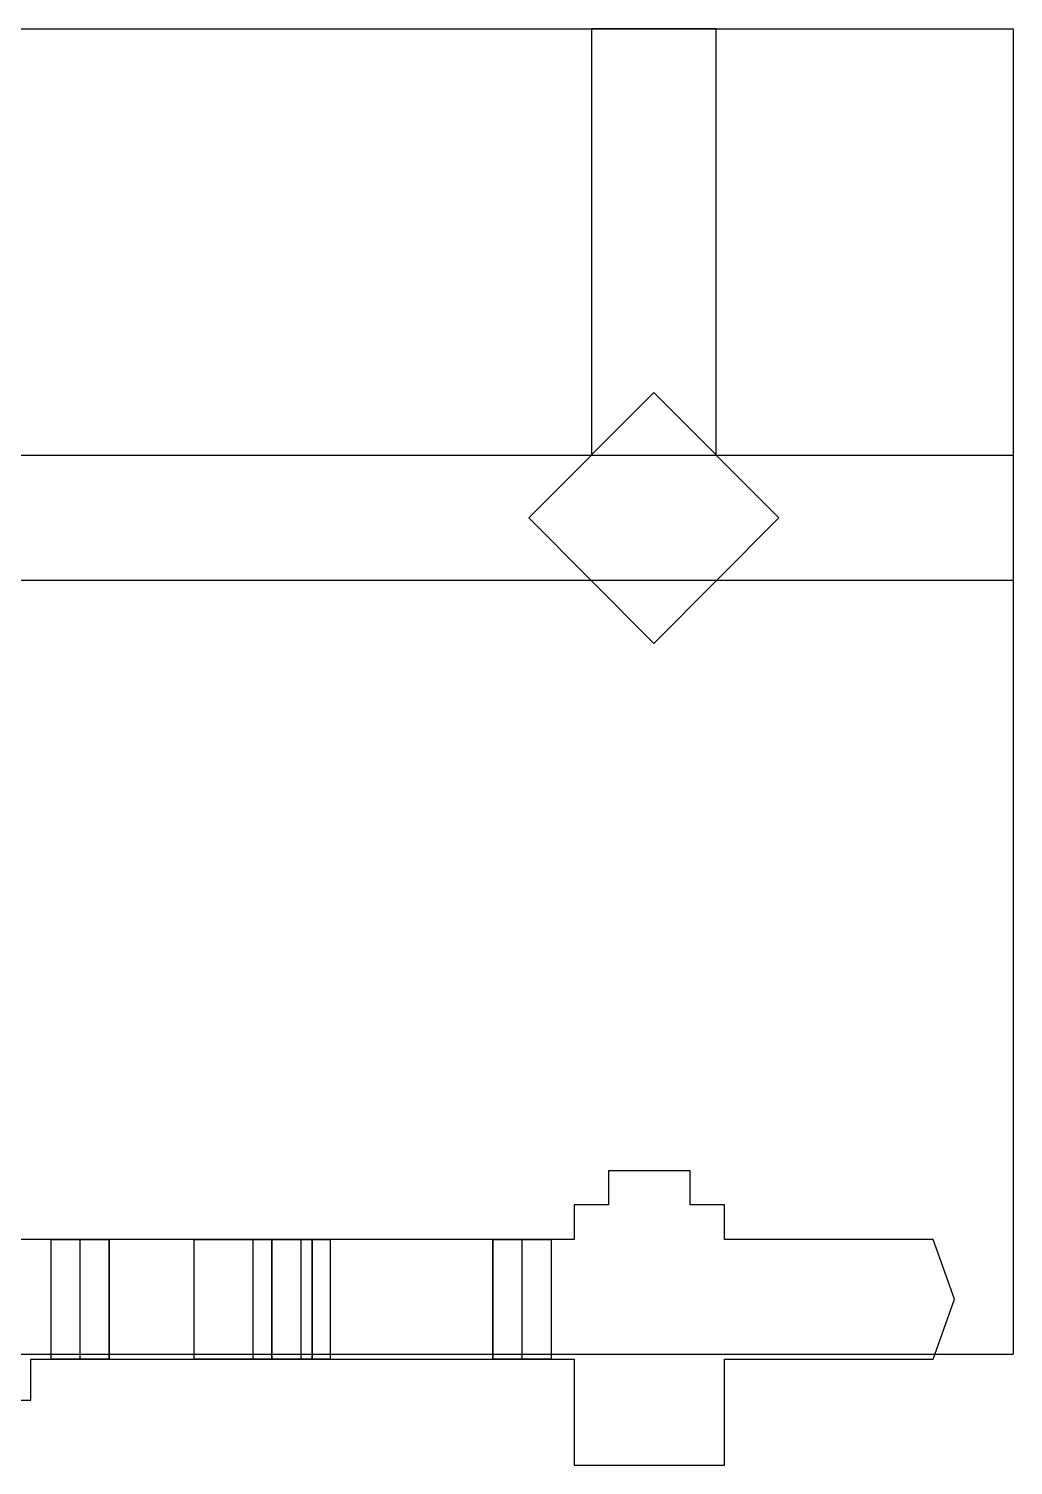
# Model space of a CAD drawing. Extents: x 3 to 54, y -275 to -27.
# Drawn here: x 42.78 to 51.61, y -75.64 to -62.76 of the extents above; entities that cross this region are included whole.
import ezdxf

# ---------------------------------------------------------------- set-up
doc = ezdxf.new("R2010")
doc.units = 0
doc.layers.add('MODEL$PARAY-LE-MONIAL', color=7, linetype='CONTINUOUS')

msp = doc.modelspace()

# ---------------------------------------------------------------- linework, layer by layer
at = {"layer": 'MODEL$PARAY-LE-MONIAL'}
for p, q in [((42.078, -62.765, 21.939), (51.609, -62.765, 21.939)), ((48.946, -62.765, 10.568), (47.826, -62.765, 10.568)), ((47.826, -62.765, 10.568), (47.826, -66.588, 10.568)), ((48.946, -62.765, 19.552), (47.826, -62.765, 19.552)), ((47.826, -62.765, 19.552), (47.826, -62.765, 10.568)), ((47.826, -62.765, 19.552), (47.826, -66.588, 19.552)), ((48.946, -66.588, 10.568), (48.946, -62.765, 10.568)), ((48.946, -62.765, 10.568), (48.946, -62.765, 19.552)), ((48.946, -66.588, 19.552), (48.946, -62.765, 19.552)), ((51.609, -62.765, 21.939), (51.609, -74.649, 19.552)), ((48.386, -66.026), (47.265, -67.151)), ((48.386, -66.026, 10.568), (47.265, -67.151, 10.568)), ((49.506, -67.151), (48.386, -66.026)), ((49.506, -67.151, 10.568), (48.386, -66.026, 10.568)), ((48.386, -66.026, 10.568), (48.386, -66.026)), ((42.078, -66.588, 10.568), (47.826, -66.588, 10.568)), ((42.078, -66.588, 19.552), (47.826, -66.588, 19.552)), ((42.078, -66.588, 10.568), (47.826, -66.588, 10.568)), ((47.826, -66.588, 10.568), (48.946, -66.588, 10.568)), ((47.826, -66.588, 19.552), (47.826, -66.588, 10.568)), ((47.826, -66.588, 19.552), (48.946, -66.588, 19.552)), ((47.826, -66.588, 10.568), (51.609, -66.588, 10.568)), ((47.826, -66.588, 19.552), (47.826, -66.588, 10.568)), ((47.826, -66.588, 19.552), (51.609, -66.588, 19.552)), ((47.826, -66.588, 10.568), (51.609, -66.588, 10.568)), ((48.946, -66.588, 19.552), (48.946, -66.588, 10.568)), ((51.609, -66.588, 10.568), (51.609, -67.713, 10.568)), ((51.609, -66.588, 19.552), (51.609, -66.588, 10.568)), ((51.609, -66.588, 19.552), (51.609, -67.713, 19.552)), ((51.609, -66.588, 10.568), (51.609, -67.713, 10.568)), ((47.265, -67.151), (48.386, -68.276)), ((47.265, -67.151, 10.568), (47.265, -67.151)), ((47.265, -67.151, 10.568), (48.386, -68.276, 10.568)), ((48.386, -68.276), (49.506, -67.151)), ((48.386, -68.276, 10.568), (49.506, -67.151, 10.568)), ((49.506, -67.151, 10.568), (49.506, -67.151)), ((47.826, -67.713, 10.568), (42.078, -67.713, 10.568)), ((47.826, -67.713, 19.552), (42.078, -67.713, 19.552)), ((47.826, -67.713, 10.568), (42.078, -67.713, 10.568)), ((51.609, -67.713, 10.568), (47.826, -67.713, 10.568)), ((51.609, -67.713, 19.552), (47.826, -67.713, 19.552)), ((47.826, -67.713, 19.552), (47.826, -67.713, 10.568)), ((51.609, -67.713, 10.568), (47.826, -67.713, 10.568)), ((51.609, -67.713, 19.552), (51.609, -67.713, 10.568)), ((48.386, -68.276), (48.386, -68.276, 10.568)), ((48.712, -73.005), (47.98, -73.005)), ((47.98, -73.005), (47.98, -73.31)), ((48.712, -73.005, 19.552), (47.98, -73.005, 19.552)), ((47.98, -73.005, 19.552), (47.98, -73.005)), ((47.98, -73.005, 19.552), (47.98, -73.31, 19.552)), ((48.712, -73.005), (47.98, -73.005)), ((47.98, -73.005), (47.98, -73.31)), ((48.712, -73.31), (48.712, -73.005)), ((48.712, -73.31, 19.552), (48.712, -73.005, 19.552)), ((48.712, -73.005, 19.552), (48.712, -73.005)), ((48.712, -73.31), (48.712, -73.005)), ((47.98, -73.31), (47.671, -73.31)), ((47.671, -73.31), (47.673, -73.619)), ((47.98, -73.31, 19.552), (47.671, -73.31, 19.552)), ((47.671, -73.31, 19.552), (47.671, -73.31)), ((47.671, -73.31, 19.552), (47.673, -73.619, 19.552)), ((47.98, -73.31), (47.671, -73.31)), ((47.671, -73.31), (47.673, -73.619)), ((47.98, -73.31, 19.552), (47.98, -73.31)), ((49.02, -73.31), (48.712, -73.31)), ((49.02, -73.31, 19.552), (48.712, -73.31, 19.552)), ((48.712, -73.31, 19.552), (48.712, -73.31)), ((49.02, -73.31), (48.712, -73.31)), ((49.02, -73.619), (49.02, -73.31)), ((49.02, -73.619, 19.552), (49.02, -73.31, 19.552)), ((49.02, -73.31, 19.552), (49.02, -73.31)), ((49.02, -73.619), (49.02, -73.31)), ((44.384, -73.619), (42.377, -73.619)), ((44.384, -73.619, 19.552), (42.377, -73.619, 19.552)), ((44.384, -73.619), (42.377, -73.619)), ((42.977, -73.619, 14.352), (42.977, -73.619, 15.278)), ((43.5, -73.619, 14.352), (42.977, -73.619, 14.352)), ((42.977, -73.619, 15.278), (42.977, -74.693, 15.278)), ((42.977, -73.619, 14.352), (42.977, -74.693, 14.352)), ((43.238, -73.619, 15.551), (43.238, -74.693, 15.551)), ((43.5, -73.619, 15.278), (43.5, -73.619, 14.352)), ((43.5, -74.693, 15.278), (43.5, -73.619, 15.278)), ((43.5, -73.619, 14.352), (43.5, -74.693, 14.352)), ((44.26, -73.619, 4.818), (44.26, -73.619, 6.695)), ((44.384, -73.619, 4.818), (44.26, -73.619, 4.818)), ((44.26, -73.619, 6.695), (44.26, -74.693, 6.695)), ((44.26, -73.619, 4.818), (44.26, -74.693, 4.818)), ((45.8, -73.619), (44.384, -73.619)), ((45.8, -73.619, 19.552), (44.384, -73.619, 19.552)), ((44.384, -73.619, 19.552), (44.384, -73.619, 6.987)), ((45.321, -73.619, 4.818), (44.384, -73.619, 4.818)), ((44.384, -73.619, 4.818), (44.384, -73.619)), ((45.8, -73.619), (44.384, -73.619)), ((44.79, -73.619, 7.248), (44.79, -74.693, 7.248)), ((44.959, -73.619, 14.352), (45.482, -73.619, 14.352)), ((44.959, -73.619, 15.278), (44.959, -73.619, 14.352)), ((44.959, -74.693, 15.278), (44.959, -73.619, 15.278)), ((44.959, -73.619, 14.352), (44.959, -74.693, 14.352)), ((45.22, -73.619, 15.551), (45.22, -74.693, 15.551)), ((45.321, -73.619, 6.695), (45.321, -73.619, 4.818)), ((45.321, -74.693, 6.695), (45.321, -73.619, 6.695)), ((45.321, -73.619, 4.818), (45.321, -74.693, 4.818)), ((45.482, -73.619, 14.352), (45.482, -73.619, 15.278)), ((45.482, -73.619, 15.278), (45.482, -74.693, 15.278)), ((45.482, -73.619, 14.352), (45.482, -74.693, 14.352)), ((47.673, -73.619), (45.8, -73.619)), ((47.673, -73.619, 19.552), (45.8, -73.619, 19.552)), ((45.8, -73.619, 19.552), (45.8, -73.619)), ((47.673, -73.619), (45.8, -73.619)), ((46.941, -73.619, 14.352), (47.464, -73.619, 14.352)), ((46.941, -73.619, 15.278), (46.941, -73.619, 14.352)), ((46.941, -74.693, 15.278), (46.941, -73.619, 15.278)), ((46.941, -73.619, 14.352), (46.941, -74.693, 14.352)), ((47.203, -73.619, 15.551), (47.203, -74.693, 15.551)), ((47.464, -73.619, 14.352), (47.464, -73.619, 15.278)), ((47.464, -73.619, 15.278), (47.464, -74.693, 15.278)), ((47.464, -73.619, 14.352), (47.464, -74.693, 14.352)), ((47.673, -73.619, 19.552), (47.673, -73.619)), ((50.892, -73.619), (49.02, -73.619)), ((50.892, -73.619, 19.552), (49.02, -73.619, 19.552)), ((49.02, -73.619, 19.552), (49.02, -73.619)), ((50.892, -73.619), (49.02, -73.619)), ((51.081, -74.156), (50.892, -73.619)), ((51.081, -74.156, 19.552), (50.892, -73.619, 19.552)), ((50.892, -73.619, 19.552), (50.892, -73.619)), ((51.081, -74.156), (50.892, -73.619)), ((50.892, -74.693), (51.081, -74.156)), ((50.892, -74.693, 19.552), (51.081, -74.156, 19.552)), ((50.892, -74.693), (51.081, -74.156)), ((51.081, -74.156, 19.552), (51.081, -74.156)), ((26.826, -74.649, 19.552), (51.609, -74.649, 19.552)), ((42.798, -75.061), (42.798, -74.693)), ((42.798, -74.693), (44.384, -74.693)), ((42.798, -75.061, 19.552), (42.798, -74.693, 19.552)), ((42.798, -74.693, 19.552), (42.798, -74.693)), ((42.798, -74.693, 19.552), (44.384, -74.693, 19.552)), ((42.798, -75.061), (42.798, -74.693)), ((42.798, -74.693), (44.384, -74.693)), ((42.977, -74.693, 15.278), (42.977, -74.693, 14.352)), ((42.977, -74.693, 14.352), (43.5, -74.693, 14.352)), ((43.5, -74.693, 14.352), (43.5, -74.693, 15.278)), ((44.26, -74.693, 6.695), (44.26, -74.693, 4.818)), ((44.26, -74.693, 4.818), (44.384, -74.693, 4.818)), ((44.384, -74.693), (45.8, -74.693)), ((44.384, -74.693, 19.552), (44.384, -74.693, 6.987)), ((44.384, -74.693, 19.552), (45.8, -74.693, 19.552)), ((44.384, -74.693, 4.818), (45.321, -74.693, 4.818)), ((44.384, -74.693, 4.818), (44.384, -74.693)), ((44.384, -74.693), (45.8, -74.693)), ((45.482, -74.693, 14.352), (44.959, -74.693, 14.352)), ((44.959, -74.693, 14.352), (44.959, -74.693, 15.278)), ((45.321, -74.693, 4.818), (45.321, -74.693, 6.695)), ((45.482, -74.693, 15.278), (45.482, -74.693, 14.352)), ((45.8, -74.693), (47.673, -74.693)), ((45.8, -74.693, 19.552), (45.8, -74.693)), ((45.8, -74.693, 19.552), (47.673, -74.693, 19.552)), ((45.8, -74.693), (47.673, -74.693)), ((47.464, -74.693, 14.352), (46.941, -74.693, 14.352)), ((46.941, -74.693, 14.352), (46.941, -74.693, 15.278)), ((47.464, -74.693, 15.278), (47.464, -74.693, 14.352)), ((47.673, -74.693), (47.673, -75.644)), ((47.673, -74.693, 19.552), (47.673, -74.693)), ((47.673, -74.693, 19.552), (47.673, -75.644, 19.552)), ((47.673, -74.693), (47.673, -75.644)), ((49.02, -75.644), (49.02, -74.693)), ((49.02, -74.693), (50.892, -74.693)), ((49.02, -75.644, 19.552), (49.02, -74.693, 19.552)), ((49.02, -74.693, 19.552), (49.02, -74.693)), ((49.02, -74.693, 19.552), (50.892, -74.693, 19.552)), ((49.02, -75.644), (49.02, -74.693)), ((49.02, -74.693), (50.892, -74.693)), ((50.892, -74.693, 19.552), (50.892, -74.693)), ((42.377, -75.061), (42.798, -75.061)), ((42.377, -75.061, 19.552), (42.798, -75.061, 19.552)), ((42.377, -75.061), (42.798, -75.061)), ((42.798, -75.061, 19.552), (42.798, -75.061)), ((47.673, -75.644), (49.02, -75.644)), ((47.673, -75.644, 19.552), (47.673, -75.644)), ((47.673, -75.644, 19.552), (49.02, -75.644, 19.552)), ((47.673, -75.644), (49.02, -75.644)), ((49.02, -75.644, 19.552), (49.02, -75.644))]:
    msp.add_line(p, q, dxfattribs=at)
at = {"layer": 'MODEL$PARAY-LE-MONIAL', "extrusion": (0, 1, 0)}
for centre, radius, start, end in [((-43.307, 15.223, -73.619), 0.335, 9.4247, 78.1376), ((-43.169, 15.223, -73.619), 0.335, 101.8624, 170.5753), ((-44.93, 6.584, -73.619), 0.679, 9.4247, 36.4082), ((-44.93, 6.584, -73.619), 0.679, 36.4082, 78.1376), ((-44.651, 6.584, -73.619), 0.679, 101.8624, 170.5753), ((-45.289, 15.223, -74.693), 0.335, 9.4247, 78.1376), ((-45.152, 15.223, -74.693), 0.335, 101.8624, 170.5753), ((-47.272, 15.223, -74.693), 0.335, 9.4247, 78.1376), ((-47.134, 15.223, -74.693), 0.335, 101.8624, 170.5753)]:
    msp.add_arc(centre, radius, start, end, dxfattribs=at)
at = {"layer": 'MODEL$PARAY-LE-MONIAL', "extrusion": (0, -1, 0)}
for centre, radius, start, end in [((45.289, 15.223, 73.619), 0.335, 101.8624, 170.5753), ((45.152, 15.223, 73.619), 0.335, 9.4247, 78.1376), ((47.272, 15.223, 73.619), 0.335, 101.8624, 170.5753), ((47.134, 15.223, 73.619), 0.335, 9.4247, 78.1376), ((43.307, 15.223, 74.693), 0.335, 101.8624, 170.5753), ((43.169, 15.223, 74.693), 0.335, 9.4247, 78.1376), ((44.93, 6.584, 74.693), 0.679, 143.5918, 170.5753), ((44.93, 6.584, 74.693), 0.679, 101.8624, 143.5918), ((44.651, 6.584, 74.693), 0.679, 9.4247, 78.1376)]:
    msp.add_arc(centre, radius, start, end, dxfattribs=at)

doc.saveas('drawing.dxf')
